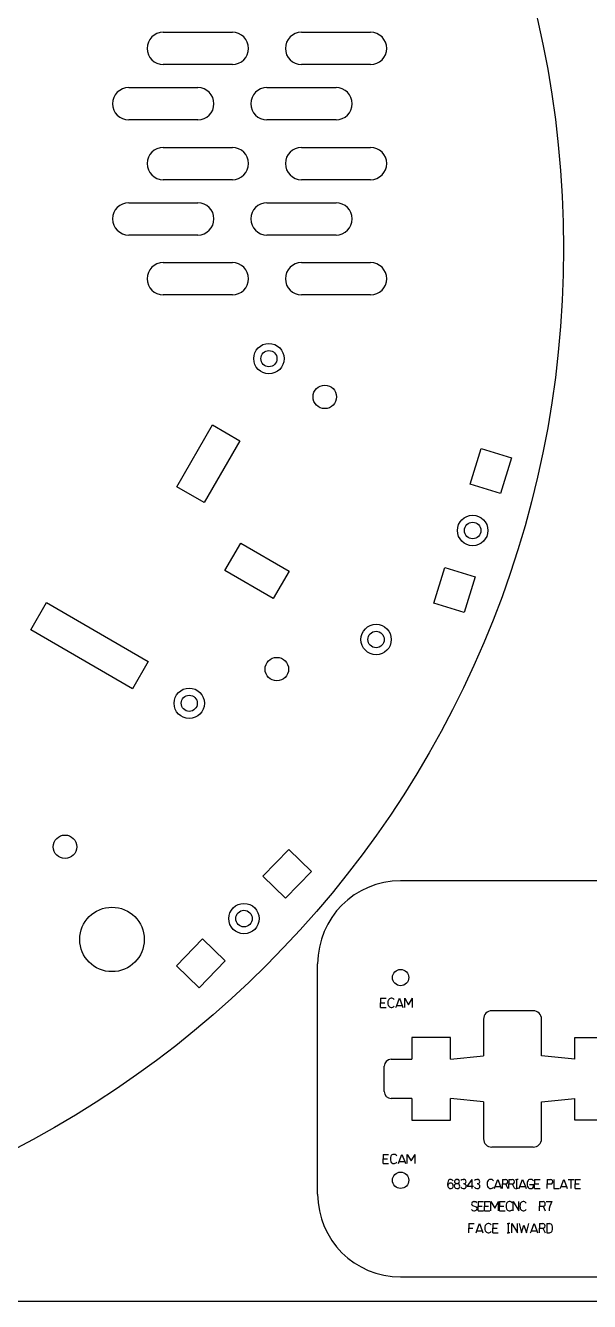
# Model space of a CAD drawing. Header units: inches. Extents: x -1316 to -504, y 192 to 650.
# Drawn here: x -987.2 to -864.8, y 192.4 to 469.4 of the extents above; entities that cross this region are included whole.
import ezdxf

# ---------------------------------------------------------------- set-up
doc = ezdxf.new("R2010")
doc.units = ezdxf.units.IN
doc.header["$MEASUREMENT"] = 0
doc.linetypes.add('Continuous2', pattern=[0])
for name, color, linetype in [('68343 AND 68344 CARRIAGE AND ARM PLATE', 1, 'Continuous'), ('68355 Base', 1, 'Continuous'), ('STOCK OUTLINE', 1, 'Continuous')]:
    doc.layers.add(name, color=color, linetype=linetype)

msp = doc.modelspace()

# ---------------------------------------------------------------- linework, layer by layer
at = {"layer": '68343 AND 68344 CARRIAGE AND ARM PLATE', "color": 1, "linetype": 'Continuous2', "lineweight": -3, "true_color": 0xff0000}
for p, q in [((-857.23, 283.73), (-905.83, 283.73)), ((-923.83, 215.73), (-923.83, 265.73)), ((-905.83, 197.73), (-857.23, 197.73))]:
    msp.add_line(p, q, dxfattribs=at)
at = {"layer": '68343 AND 68344 CARRIAGE AND ARM PLATE', "color": 3, "linetype": 'Continuous2', "lineweight": -3, "true_color": 0x00ff00}
for p, q in [((-910.16, 258.25), (-908.99, 258.25)), ((-910.16, 258.25), (-910.16, 257.25)), ((-906.67, 256.68), (-906.08, 258.25)), ((-906.08, 258.25), (-905.49, 256.68)), ((-904.93, 256.25), (-904.93, 258.25)), ((-904.93, 258.25), (-904.08, 256.83)), ((-904.08, 256.83), (-903.24, 258.25)), ((-903.24, 256.25), (-903.24, 258.25)), ((-910.16, 257.25), (-909.25, 257.25)), ((-910.16, 256.25), (-910.16, 257.25)), ((-910.16, 256.25), (-908.99, 256.25)), ((-906.83, 256.25), (-906.67, 256.68)), ((-906.67, 256.68), (-905.49, 256.68)), ((-905.49, 256.68), (-905.33, 256.25)), ((-909.62, 224.35), (-908.45, 224.35)), ((-909.62, 224.35), (-909.62, 223.35)), ((-909.62, 223.35), (-908.7, 223.35)), ((-909.62, 222.35), (-909.62, 223.35)), ((-909.62, 222.35), (-908.45, 222.35)), ((-906.28, 222.35), (-906.12, 222.78)), ((-906.12, 222.78), (-905.53, 224.35)), ((-906.12, 222.78), (-904.94, 222.78)), ((-905.53, 224.35), (-904.94, 222.78)), ((-904.94, 222.78), (-904.78, 222.35)), ((-904.38, 222.35), (-904.38, 224.35)), ((-904.38, 224.35), (-903.54, 222.94)), ((-903.54, 222.94), (-902.7, 224.35)), ((-902.7, 222.35), (-902.7, 224.35)), ((-893.65, 218.92), (-893.53, 218.92)), ((-892.25, 218.92), (-892.17, 218.92)), ((-891.36, 217.39), (-890.32, 218.92)), ((-890.32, 216.92), (-890.32, 218.92)), ((-889.29, 218.92), (-889.22, 218.92)), ((-885.31, 217.35), (-884.72, 218.92)), ((-884.72, 218.92), (-884.13, 217.35)), ((-883.75, 218.92), (-883.03, 218.92)), ((-883.75, 218.92), (-883.75, 217.92)), ((-882.31, 218.92), (-881.59, 218.92)), ((-882.31, 218.92), (-882.31, 217.92)), ((-880.87, 218.92), (-880.59, 218.92)), ((-880.59, 216.92), (-880.59, 218.92)), ((-880.3, 218.92), (-880.59, 218.92)), ((-879.92, 217.35), (-879.34, 218.92)), ((-879.34, 218.92), (-878.75, 217.35)), ((-876.74, 218.92), (-875.57, 218.92)), ((-876.74, 218.92), (-876.74, 217.92)), ((-874, 218.92), (-873.27, 218.92)), ((-874, 218.92), (-874, 217.92)), ((-872.56, 218.92), (-872.56, 216.92)), ((-871.01, 217.35), (-870.42, 218.92)), ((-870.42, 218.92), (-869.83, 217.35)), ((-869.46, 218.92), (-868.82, 218.92)), ((-868.82, 216.92), (-868.82, 218.92)), ((-868.82, 218.92), (-868.18, 218.92)), ((-867.96, 218.92), (-866.79, 218.92)), ((-867.96, 218.92), (-867.96, 217.92)), ((-893.65, 217.99), (-893.53, 217.99)), ((-893.65, 216.92), (-893.53, 216.92)), ((-892.28, 216.92), (-892.15, 216.92)), ((-892.03, 217.93), (-892.17, 217.93)), ((-890.03, 217.39), (-891.36, 217.39)), ((-889.32, 216.92), (-889.19, 216.92)), ((-889.07, 217.93), (-889.21, 217.93)), ((-885.47, 216.92), (-885.31, 217.35)), ((-885.31, 217.35), (-884.13, 217.35)), ((-884.13, 217.35), (-883.97, 216.92)), ((-883.75, 217.92), (-883.03, 217.92)), ((-883.75, 216.92), (-883.75, 217.92)), ((-883.03, 217.92), (-882.53, 216.92)), ((-882.31, 217.92), (-881.59, 217.92)), ((-882.31, 216.92), (-882.31, 217.92)), ((-881.59, 217.92), (-881.09, 216.92)), ((-880.87, 216.92), (-880.59, 216.92)), ((-880.3, 216.92), (-880.59, 216.92)), ((-880.09, 216.92), (-879.92, 217.35)), ((-879.92, 217.35), (-878.75, 217.35)), ((-878.75, 217.35), (-878.59, 216.92)), ((-877.86, 217.81), (-876.96, 217.81)), ((-876.96, 217.81), (-876.96, 217.6)), ((-876.74, 217.92), (-875.83, 217.92)), ((-876.74, 216.92), (-876.74, 217.92)), ((-876.74, 216.92), (-875.57, 216.92)), ((-874, 217.92), (-873.27, 217.92)), ((-874, 216.92), (-874, 217.92)), ((-872.56, 216.92), (-871.39, 216.92)), ((-871.17, 216.92), (-871.01, 217.35)), ((-871.01, 217.35), (-869.83, 217.35)), ((-869.83, 217.35), (-869.67, 216.92)), ((-867.96, 217.92), (-867.05, 217.92)), ((-867.96, 216.92), (-867.96, 217.92)), ((-867.96, 216.92), (-866.79, 216.92)), ((-889.91, 214.1), (-889.75, 214.09)), ((-889.02, 214.09), (-887.85, 214.09)), ((-889.02, 214.09), (-889.02, 213.09)), ((-887.63, 214.09), (-886.46, 214.09)), ((-887.63, 214.09), (-887.63, 213.09)), ((-886.25, 212.09), (-886.25, 214.09)), ((-886.25, 214.09), (-885.4, 212.68)), ((-885.4, 212.68), (-884.56, 214.09)), ((-884.56, 212.09), (-884.56, 214.09)), ((-884.34, 214.09), (-883.17, 214.09)), ((-884.34, 214.09), (-884.34, 213.09)), ((-881.38, 212.09), (-881.38, 214.09)), ((-881.38, 214.09), (-880.15, 212.09)), ((-880.15, 212.09), (-880.15, 214.09)), ((-875.65, 214.09), (-874.92, 214.09)), ((-875.65, 214.09), (-875.65, 213.09)), ((-874.21, 214.09), (-873.01, 214.09)), ((-890.23, 213.26), (-889.44, 212.93)), ((-889.97, 212.09), (-889.77, 212.09)), ((-889.02, 213.09), (-888.1, 213.09)), ((-889.02, 212.09), (-889.02, 213.09)), ((-889.02, 212.09), (-887.85, 212.09)), ((-887.63, 213.09), (-886.72, 213.09)), ((-887.63, 212.09), (-887.63, 213.09)), ((-887.63, 212.09), (-886.46, 212.09)), ((-884.34, 213.09), (-883.43, 213.09)), ((-884.34, 212.09), (-884.34, 213.09)), ((-884.34, 212.09), (-883.17, 212.09)), ((-875.65, 213.09), (-874.92, 213.09)), ((-875.65, 212.09), (-875.65, 213.09)), ((-874.92, 213.09), (-874.42, 212.09)), ((-891.03, 209.33), (-889.86, 209.33)), ((-891.03, 209.33), (-891.03, 208.33)), ((-891.03, 208.33), (-890.12, 208.33)), ((-891.03, 207.33), (-891.03, 208.33)), ((-889.46, 207.33), (-889.3, 207.76)), ((-889.3, 207.76), (-888.71, 209.33)), ((-889.3, 207.76), (-888.12, 207.76)), ((-888.71, 209.33), (-888.12, 207.76)), ((-888.12, 207.76), (-887.96, 207.33)), ((-885.8, 209.33), (-884.62, 209.33)), ((-885.8, 209.33), (-885.8, 208.33)), ((-885.8, 208.33), (-884.88, 208.33)), ((-885.8, 207.33), (-885.8, 208.33)), ((-882.68, 209.33), (-882.4, 209.33)), ((-882.4, 207.33), (-882.4, 209.33)), ((-882.11, 209.33), (-882.4, 209.33)), ((-881.71, 207.33), (-881.71, 209.33)), ((-881.71, 209.33), (-880.48, 207.33)), ((-880.48, 207.33), (-880.48, 209.33)), ((-880.08, 209.33), (-879.57, 207.33)), ((-879.57, 207.33), (-879.05, 209)), ((-879.05, 209), (-878.53, 207.33)), ((-878.53, 207.33), (-878.01, 209.33)), ((-877.61, 207.33), (-877.45, 207.76)), ((-877.45, 207.76), (-876.86, 209.33)), ((-877.45, 207.76), (-876.27, 207.76)), ((-876.86, 209.33), (-876.27, 207.76)), ((-876.27, 207.76), (-876.11, 207.33)), ((-875.71, 209.33), (-874.99, 209.33)), ((-875.71, 209.33), (-875.71, 208.33)), ((-875.71, 208.33), (-874.99, 208.33)), ((-875.71, 207.33), (-875.71, 208.33)), ((-874.99, 208.33), (-874.49, 207.33)), ((-874.09, 209.33), (-874.09, 207.33)), ((-874.09, 209.33), (-873.53, 209.33)), ((-885.8, 207.33), (-884.62, 207.33)), ((-882.68, 207.33), (-882.4, 207.33)), ((-882.11, 207.33), (-882.4, 207.33)), ((-874.09, 207.33), (-873.53, 207.33))]:
    msp.add_line(p, q, dxfattribs=at)
at = {"layer": '68343 AND 68344 CARRIAGE AND ARM PLATE', "color": 5, "linetype": 'Continuous2', "lineweight": -3, "true_color": 0x0000ff}
for p, q in [((-877.03, 255.53), (-886.03, 255.53)), ((-887.83, 253.73), (-887.83, 245.73)), ((-875.23, 245.73), (-875.23, 253.73)), ((-895.03, 249.72), (-903.4, 249.72)), ((-903.4, 249.72), (-903.4, 244.98)), ((-895.03, 244.98), (-895.03, 249.72)), ((-868.03, 249.72), (-859.66, 249.72)), ((-868.03, 244.98), (-868.03, 249.72)), ((-907.9, 244.98), (-903.4, 244.98)), ((-895.03, 244.98), (-887.83, 245.73)), ((-868.03, 244.98), (-875.23, 245.73)), ((-909.4, 237.98), (-909.4, 243.48)), ((-903.4, 236.48), (-907.9, 236.48)), ((-903.4, 236.48), (-903.4, 231.75)), ((-895.03, 231.75), (-895.03, 236.48)), ((-887.83, 235.73), (-895.03, 236.48)), ((-887.83, 235.73), (-887.83, 227.73)), ((-875.23, 235.73), (-868.03, 236.48)), ((-875.23, 227.73), (-875.23, 235.73)), ((-868.03, 231.75), (-868.03, 236.48)), ((-903.4, 231.75), (-895.03, 231.75)), ((-859.66, 231.75), (-868.03, 231.75)), ((-877.03, 225.93), (-886.03, 225.93))]:
    msp.add_line(p, q, dxfattribs=at)
for centre in [(-905.83, 262.73), (-905.83, 218.73)]:
    msp.add_circle(centre, 1.77, dxfattribs=at)
at = {"layer": '68343 AND 68344 CARRIAGE AND ARM PLATE', "color": 1, "linetype": 'Continuous2', "lineweight": -3, "true_color": 0xff0000}
for centre, start, end in [((-905.83, 265.73), 90, 180), ((-905.83, 215.73), 180, 270)]:
    msp.add_arc(centre, 18, start, end, dxfattribs=at)
at = {"layer": '68343 AND 68344 CARRIAGE AND ARM PLATE', "color": 3, "linetype": 'Continuous2', "lineweight": -3, "true_color": 0x00ff00}
for centre, radius, start, end in [((-906.81, 257.25), 1.78, 161.2941, 198.7059), ((-907.82, 257.51), 0.735, 35.68, 155.6132), ((-907.82, 256.98), 0.735, 204.3868, 324.32), ((-906.26, 223.35), 1.78, 161.2941, 198.7059), ((-907.28, 223.62), 0.735, 35.68, 155.6132), ((-907.28, 223.08), 0.735, 204.3868, 324.32), ((-894.97, 218.33), 0.595, 29.3075, 162.098), ((-893.65, 218.46), 0.464, 117.5491, 270), ((-893.65, 218.46), 0.464, 90, 117.5491), ((-893.53, 218.46), 0.464, 0, 90), ((-892.25, 218.35), 0.577, 89.9999, 149.7068), ((-892.17, 218.29), 0.631, 48.8141, 89.9999), ((-889.29, 218.35), 0.577, 89.9999, 149.7068), ((-889.22, 218.29), 0.631, 48.8141, 89.9999), ((-886.28, 218.19), 0.735, 35.68, 155.6132), ((-883.03, 218.42), 0.5, 269.9912, 90), ((-881.59, 218.42), 0.5, 269.9912, 90), ((-877.61, 218.19), 0.735, 35.68, 155.6132), ((-873.27, 218.42), 0.5, 269.9912, 90), ((-893.87, 217.89), 1.78, 159.2941, 196.7059), ((-895, 217.52), 0.594, 342.2661, 193.7339), ((-895, 217.52), 0.595, 193.902, 342.098), ((-893.65, 217.46), 0.536, 90, 214.6857), ((-893.65, 217.46), 0.536, 214.6857, 270), ((-893.53, 218.46), 0.464, 270, 0), ((-893.53, 217.46), 0.536, 0, 90), ((-893.53, 217.46), 0.536, 270, 0), ((-892.28, 217.5), 0.577, 210.2932, 270.0001), ((-892.15, 217.55), 0.631, 270.0001, 311.1859), ((-892.11, 218.42), 0.504, 279.0881, 0), ((-892.08, 217.42), 0.504, 0, 84.185), ((-892.06, 218.42), 0.457, 0, 48.8141), ((-892.03, 217.42), 0.457, 311.1859, 0), ((-889.32, 217.5), 0.577, 210.2932, 270.0001), ((-889.19, 217.55), 0.631, 270.0001, 311.1859), ((-889.15, 218.42), 0.504, 279.0881, 0), ((-889.12, 217.42), 0.504, 0, 84.185), ((-889.1, 218.42), 0.457, 0, 48.8141), ((-889.07, 217.42), 0.457, 311.1859, 0), ((-885.26, 217.92), 1.78, 161.2941, 198.7059), ((-886.28, 217.66), 0.735, 204.3868, 324.32), ((-876.59, 217.92), 1.78, 161.2941, 198.7059), ((-877.63, 217.61), 0.698, 201.5644, 268.7744), ((-877.66, 217.61), 0.698, 271.2256, 359.2735), ((-889.91, 213.57), 0.526, 89.2985, 177.3507), ((-890.01, 213.63), 0.43, 185.1823, 239.3448), ((-889.75, 213.52), 0.577, 30.522, 89.2985), ((-881.17, 213.09), 1.78, 161.2941, 198.7059), ((-882.19, 213.36), 0.735, 35.68, 155.6132), ((-878.16, 213.09), 1.78, 161.2941, 198.7059), ((-879.18, 213.36), 0.735, 35.68, 155.6132), ((-874.92, 213.59), 0.5, 269.9912, 90), ((-869.97, 212.09), 3.63, 146.6069, 179.9947), ((-889.96, 212.67), 0.577, 210.522, 269.4411), ((-889.76, 212.62), 0.526, 269.4411, 357.3507), ((-889.66, 212.56), 0.43, 5.1822, 59.3448), ((-882.19, 212.83), 0.735, 204.3868, 324.32), ((-879.18, 212.83), 0.735, 204.3868, 324.32), ((-885.78, 208.33), 1.78, 161.2941, 198.7059), ((-886.79, 208.6), 0.735, 35.68, 155.6132), ((-886.79, 208.06), 0.735, 204.3868, 324.32), ((-874.99, 208.83), 0.5, 269.9912, 90), ((-873.6, 208.6), 0.735, 24.3868, 84.6174), ((-873.6, 208.06), 0.735, 275.3825, 335.6132), ((-874.62, 208.33), 1.78, 341.2941, 18.7059)]:
    msp.add_arc(centre, radius, start, end, dxfattribs=at)
at = {"layer": '68343 AND 68344 CARRIAGE AND ARM PLATE', "color": 5, "linetype": 'Continuous2', "lineweight": -3, "true_color": 0x0000ff}
for centre, radius, start, end in [((-886.03, 253.73), 1.8, 90, 180), ((-877.03, 253.73), 1.8, 0, 90), ((-907.9, 243.48), 1.5, 90, 180), ((-907.9, 237.98), 1.5, 180, 270), ((-886.03, 227.73), 1.8, 180, 270), ((-877.03, 227.73), 1.8, 270, 0)]:
    msp.add_arc(centre, radius, start, end, dxfattribs=at)
at = {"layer": '68355 Base', "color": 5, "linetype": 'Continuous2', "lineweight": -3, "true_color": 0x0000ff}
for p, q in [((-957.34, 467.93), (-942.34, 467.93)), ((-927.34, 467.93), (-912.34, 467.93)), ((-942.34, 460.93), (-957.34, 460.93)), ((-912.34, 460.93), (-927.34, 460.93)), ((-964.84, 455.92), (-949.84, 455.92)), ((-934.84, 455.92), (-919.84, 455.92)), ((-949.84, 448.92), (-964.84, 448.92)), ((-919.84, 448.92), (-934.84, 448.92)), ((-957.34, 442.93), (-942.34, 442.93)), ((-927.34, 442.93), (-912.34, 442.93)), ((-942.34, 435.93), (-957.34, 435.93)), ((-912.34, 435.93), (-927.34, 435.93)), ((-964.84, 430.92), (-949.84, 430.92)), ((-934.84, 430.92), (-919.84, 430.92)), ((-949.84, 423.92), (-964.84, 423.92)), ((-919.84, 423.92), (-934.84, 423.92)), ((-957.34, 417.93), (-942.34, 417.93)), ((-927.34, 417.93), (-912.34, 417.93)), ((-942.34, 410.93), (-957.34, 410.93)), ((-912.34, 410.93), (-927.34, 410.93)), ((-954.43, 369.26), (-946.68, 382.69)), ((-946.68, 382.69), (-940.74, 379.26)), ((-940.74, 379.26), (-948.49, 365.83)), ((-890.71, 369.82), (-888.34, 377.57)), ((-888.34, 377.57), (-881.78, 375.56)), ((-881.78, 375.56), (-884.15, 367.82)), ((-948.49, 365.83), (-954.43, 369.26)), ((-884.15, 367.82), (-890.71, 369.82)), ((-943.95, 351.09), (-940.52, 357.03)), ((-940.52, 357.03), (-930.05, 350.98)), ((-933.48, 345.04), (-943.95, 351.09)), ((-930.05, 350.98), (-933.48, 345.04)), ((-898.6, 344), (-896.24, 351.75)), ((-896.24, 351.75), (-889.67, 349.74)), ((-889.67, 349.74), (-892.04, 342)), ((-986.11, 338.18), (-982.68, 344.12)), ((-982.68, 344.12), (-960.6, 331.37)), ((-892.04, 342), (-898.6, 344)), ((-964.03, 325.43), (-986.11, 338.18)), ((-960.6, 331.37), (-964.03, 325.43)), ((-935.72, 284.71), (-930.1, 290.54)), ((-930.1, 290.54), (-925.16, 285.77)), ((-925.16, 285.77), (-930.79, 279.95)), ((-930.79, 279.95), (-935.72, 284.71)), ((-954.48, 265.29), (-948.85, 271.12)), ((-948.85, 271.12), (-943.92, 266.35)), ((-943.92, 266.35), (-949.54, 260.53)), ((-949.54, 260.53), (-954.48, 265.29))]:
    msp.add_line(p, q, dxfattribs=at)
at = {"layer": '68355 Base', "color": 1, "linetype": 'Continuous2', "lineweight": -3, "true_color": 0xff0000}
msp.add_circle((-1090.47, 421.01), 220, dxfattribs=at)
at = {"layer": '68355 Base', "color": 3, "linetype": 'Continuous2', "lineweight": -3, "true_color": 0x00ff00}
for centre in [(-934.41, 397.08), (-890.19, 359.78), (-911.15, 336.11), (-951.7, 322.27), (-939.82, 275.53)]:
    msp.add_circle(centre, 3.3, dxfattribs=at)
at = {"layer": '68355 Base', "color": 5, "linetype": 'Continuous2', "lineweight": -3, "true_color": 0x0000ff}
for centre, radius in [((-934.41, 397.08), 1.75), ((-922.28, 388.78), 2.55), ((-890.19, 359.78), 1.8), ((-911.15, 336.11), 1.78), ((-932.69, 329.69), 2.55), ((-951.7, 322.27), 1.75), ((-978.66, 291.12), 2.55), ((-968.47, 271.01), 7), ((-939.82, 275.53), 1.8)]:
    msp.add_circle(centre, radius, dxfattribs=at)
for centre, start, end in [((-957.34, 464.43), 90, 270), ((-942.34, 464.43), 270, 90), ((-927.34, 464.43), 90, 270), ((-912.34, 464.43), 270, 90), ((-964.84, 452.42), 90, 270), ((-949.84, 452.42), 270, 90), ((-934.84, 452.42), 90, 270), ((-919.84, 452.42), 270, 90), ((-957.34, 439.43), 90, 270), ((-942.34, 439.43), 270, 90), ((-927.34, 439.43), 90, 270), ((-912.34, 439.43), 270, 90), ((-964.84, 427.42), 90, 270), ((-949.84, 427.42), 270, 90), ((-934.84, 427.42), 90, 270), ((-919.84, 427.42), 270, 90), ((-957.34, 414.43), 90, 270), ((-942.34, 414.43), 270, 90), ((-927.34, 414.43), 90, 270), ((-912.34, 414.43), 270, 90)]:
    msp.add_arc(centre, 3.5, start, end, dxfattribs=at)
at = {"layer": 'STOCK OUTLINE', "color": 2, "linetype": 'Continuous2', "lineweight": -3, "true_color": 0xffff00}
msp.add_line((-503.67, 192.41), (-1316.47, 192.41), dxfattribs=at)

doc.saveas('drawing.dxf')
